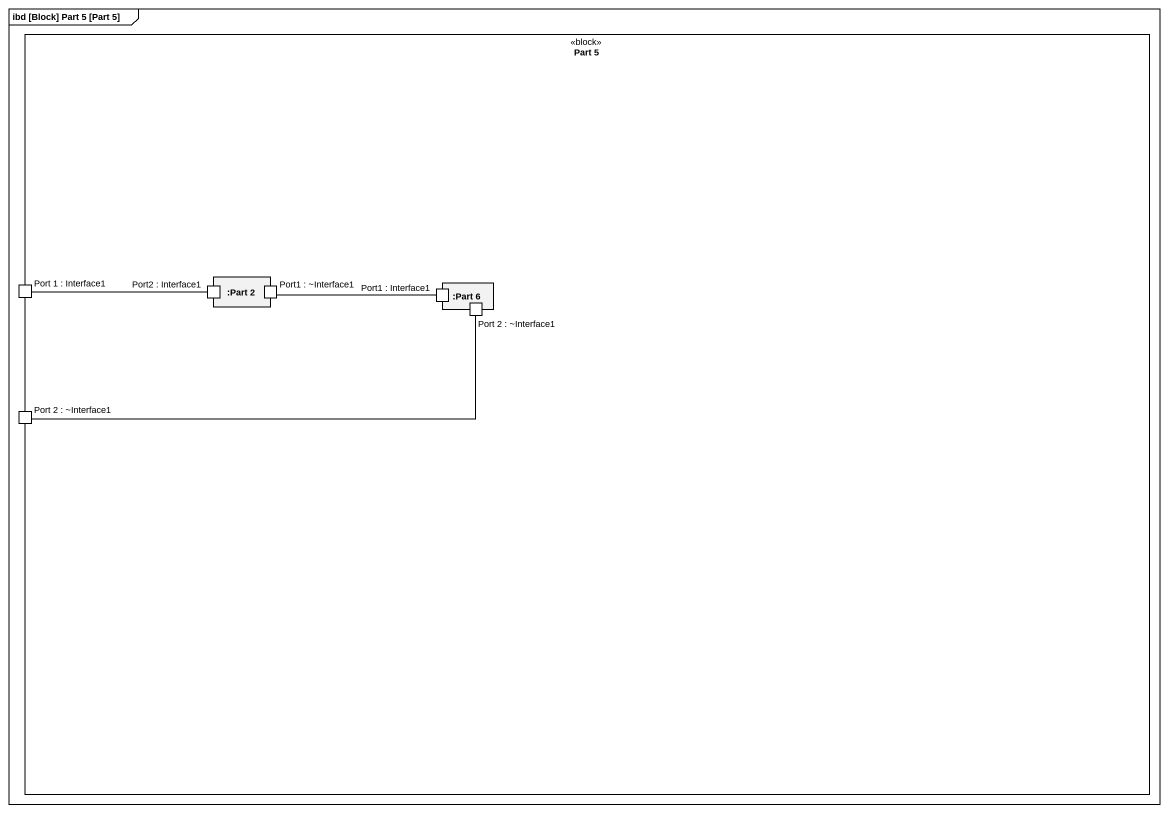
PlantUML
@startuml
mainframe ibd [Block] Part 5 [Part 5]
rectangle "Part 5" as Part_5 <<block>> {
  rectangle ":Part 2" as Part_2 {
    port "Port2 : Interface1" as Port2_Interface1
    port "Port1 : ~Interface1" as Port1_Interface1
  }
  port "Port 1 : Interface1" as Port_1_Interface1
  rectangle ":Part 6" as Part_6 {
    port "Port1 : Interface1" as Port1_Interface1_2
    port "Port 2 : ~Interface1" as Port_2_Interface1
  }
  port "Port 2 : ~Interface1" as Port_2_Interface1_2
}
Port2_Interface1 -left- Port_1_Interface1
Port1_Interface1 -right- Port1_Interface1_2
Port_2_Interface1_2 -right- Port_2_Interface1
@enduml
